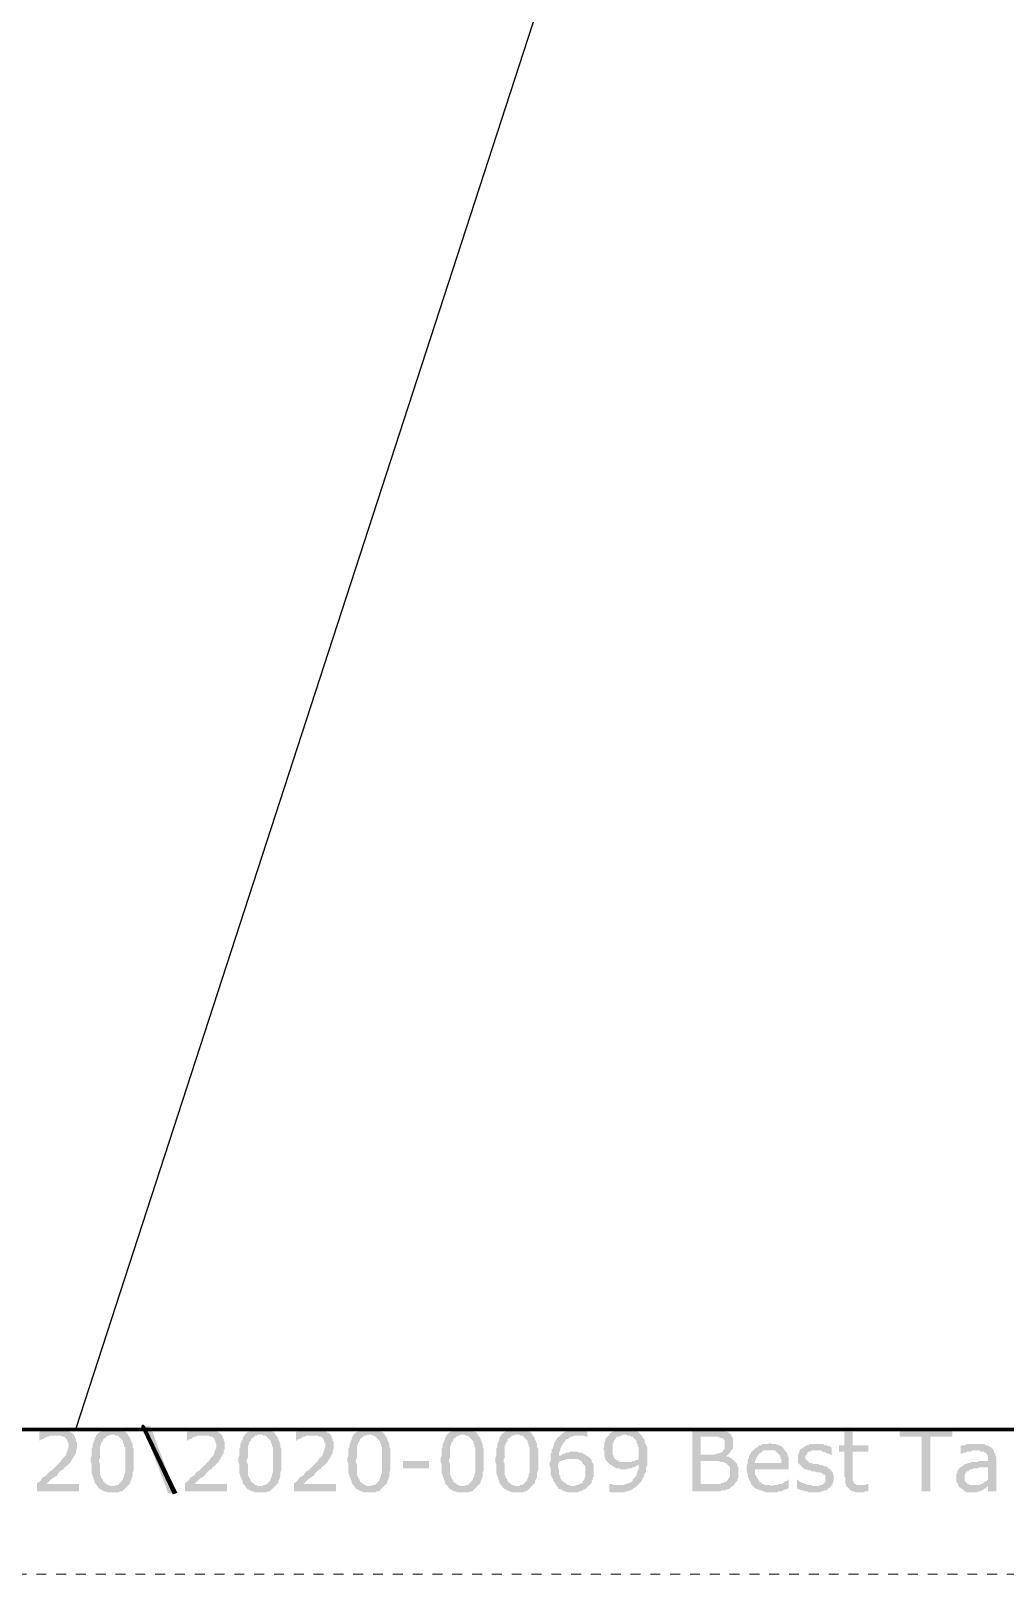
# Model space of a CAD drawing. Header units: metres. Extents: x -47 to 309, y -25 to 105.
# Drawn here: x -34.85 to -25.01, y 0 to 15.58 of the extents above; entities that cross this region are included whole.
import ezdxf

# ---------------------------------------------------------------- set-up
doc = ezdxf.new("R2010")
doc.units = ezdxf.units.M
doc.linetypes.add('AUSGEZOGEN', pattern=[0])
doc.linetypes.add('PUNKT2_S9', pattern=[0.001, 0, -0.001])
doc.layers.add('XR$1$STANDARD_1', color=7, linetype='AUSGEZOGEN', lineweight=25)

msp = doc.modelspace()

# ---------------------------------------------------------------- hatches: boundary and pattern name
at = {"layer": 'XR$1$STANDARD_1', "linetype": 'AUSGEZOGEN', "lineweight": 200, "transparency": 33554687}
h = msp.add_hatch(color=7, dxfattribs=at)
h.set_gradient(color2=(0, 0, 0), one_color=1)
h.paths.add_polyline_path([(-34.4175, 1.4074), (-34.5974, 1.3969), (-34.5445, 1.3969), (-34.5339, 1.3863), (-34.5127, 1.3863), (-34.5021, 1.3757), (-34.4916, 1.3651), (-34.481, 1.3439), (-34.481, 1.3334), (-34.4704, 1.3122), (-34.4704, 1.2804), (-34.481, 1.2593), (-34.481, 1.2487), (-34.4916, 1.2275), (-34.4916, 1.217), (-34.5021, 1.1958), (-34.5127, 1.1852), (-34.5233, 1.1746), (-34.5339, 1.164), (-34.5445, 1.1429), (-34.5551, 1.1323), (-34.5656, 1.1217), (-34.5868, 1.1005), (-34.5974, 1.09), (-34.608, 1.0794), (-34.6186, 1.0688), (-34.6291, 1.0582), (-34.6397, 1.0476), (-34.6609, 1.037), (-34.6715, 1.0265), (-34.6821, 1.0159), (-34.6926, 0.9947), (-34.7032, 0.9947), (-34.7138, 0.9841), (-34.735, 0.9735), (-34.7456, 0.9524), (-34.7561, 0.9418), (-34.7667, 0.9312), (-34.7879, 0.9206), (-34.7879, 0.836), (-34.3646, 0.836), (-34.3646, 0.91), (-34.6926, 0.91), (-34.6821, 0.9206), (-34.6715, 0.9312), (-34.6609, 0.9418), (-34.6503, 0.9524), (-34.6397, 0.963), (-34.6186, 0.9735), (-34.608, 0.9841), (-34.5868, 0.9947), (-34.5762, 1.0159), (-34.5656, 1.0265), (-34.5551, 1.037), (-34.5445, 1.0476), (-34.5233, 1.0582), (-34.5127, 1.0688), (-34.5127, 1.0794), (-34.4916, 1.09), (-34.481, 1.1005), (-34.4704, 1.1111), (-34.4598, 1.1217), (-34.4492, 1.1323), (-34.4386, 1.1535), (-34.4281, 1.164), (-34.4281, 1.1746), (-34.4175, 1.1852), (-34.4069, 1.2064), (-34.3963, 1.217), (-34.3963, 1.2487), (-34.3857, 1.2699), (-34.3857, 1.3334), (-34.3963, 1.3439), (-34.3963, 1.3651), (-34.4069, 1.3757), (-34.4069, 1.3863)], flags=0)
h = msp.add_hatch(color=7, dxfattribs=at)
h.set_gradient(color2=(0, 0, 0), one_color=1)
h.paths.add_polyline_path([(-34.5974, 1.4709), (-34.6715, 1.4709), (-34.6926, 1.4604), (-34.7032, 1.4604), (-34.7244, 1.4498), (-34.7456, 1.4498), (-34.7561, 1.4392), (-34.7667, 1.4392), (-34.7667, 1.3439), (-34.7561, 1.3545), (-34.735, 1.3651), (-34.7244, 1.3651), (-34.7138, 1.3757), (-34.6926, 1.3863), (-34.6821, 1.3863), (-34.6609, 1.3969), (-34.5974, 1.3969), (-34.4175, 1.4074), (-34.4281, 1.418), (-34.4386, 1.4286), (-34.4492, 1.4286), (-34.4598, 1.4392), (-34.4704, 1.4498), (-34.4916, 1.4604), (-34.5021, 1.4604), (-34.5233, 1.4709), (-34.5762, 1.4709)], flags=0)
h = msp.add_hatch(color=7, dxfattribs=at)
h.set_gradient(color2=(0, 0, 0), one_color=1)
h.paths.add_polyline_path([(-34.1847, 1.4074), (-34.1952, 1.3969), (-34.1952, 1.3863), (-34.2058, 1.3757), (-34.2058, 1.3545), (-34.2164, 1.3439), (-34.2164, 1.3334), (-34.227, 1.3122), (-34.227, 1.2804), (-34.2376, 1.2699), (-34.2376, 1.1958), (-34.2482, 1.1746), (-34.2482, 1.1323), (-34.2376, 1.1111), (-34.2376, 1.0159), (-34.227, 0.9947), (-34.227, 0.9841), (-34.2164, 0.963), (-34.2164, 0.9524), (-34.2058, 0.9418), (-34.2058, 0.9206), (-34.1952, 0.91), (-34.1952, 0.8995), (-34.1847, 0.8995), (-34.1741, 0.8783), (-34.1635, 0.8677), (-34.1529, 0.8571), (-34.1423, 0.8571), (-34.1317, 0.8466), (-34.1106, 0.836), (-34.1, 0.836), (-34.0788, 0.8254), (-33.9624, 0.8254), (-33.9518, 0.836), (-33.9307, 0.836), (-33.9201, 0.8466), (-33.9095, 0.8571), (-33.8989, 0.8677), (-33.8883, 0.8783), (-33.8778, 0.8889), (-34.0259, 0.8889), (-34.0471, 0.8889), (-34.0682, 0.8995), (-34.0788, 0.8995), (-34.0894, 0.91), (-34.1, 0.9206), (-34.1212, 0.9312), (-34.1212, 0.9418), (-34.1317, 0.963), (-34.1423, 0.9735), (-34.1423, 0.9841), (-34.1529, 1.0053), (-34.1529, 1.1111), (-34.1635, 1.1323), (-34.1635, 1.1535), (-34.1529, 1.1746), (-34.1529, 1.291), (-34.1423, 1.3122), (-34.1423, 1.3228), (-34.1317, 1.3334), (-34.1212, 1.3545), (-34.1212, 1.3651), (-34.1, 1.3757), (-34.0894, 1.3863), (-34.0788, 1.3969), (-34.0682, 1.3969), (-34.0471, 1.4074), (-34.0259, 1.4074)], flags=0)
h = msp.add_hatch(color=7, dxfattribs=at)
h.set_gradient(color2=(0, 0, 0), one_color=1)
h.paths.add_polyline_path([(-34.0259, 1.4709), (-34.0894, 1.4709), (-34.1106, 1.4604), (-34.1212, 1.4604), (-34.1317, 1.4498), (-34.1423, 1.4392), (-34.1635, 1.4286), (-34.1741, 1.418), (-34.1847, 1.4074), (-34.0259, 1.4074), (-34.0047, 1.4074), (-33.9942, 1.3969), (-33.973, 1.3969), (-33.9624, 1.3863), (-33.9518, 1.3757), (-33.9412, 1.3651), (-33.9307, 1.3545), (-33.9201, 1.3439), (-33.9201, 1.3228), (-33.9095, 1.3122), (-33.9095, 1.291), (-33.8989, 1.2804), (-33.8989, 1.0265), (-33.9095, 1.0053), (-33.9095, 0.9841), (-33.9201, 0.9735), (-33.9201, 0.963), (-33.9307, 0.9418), (-33.9412, 0.9312), (-33.9518, 0.9206), (-33.9624, 0.91), (-33.973, 0.8995), (-33.9942, 0.8995), (-34.0047, 0.8889), (-34.0259, 0.8889), (-33.8778, 0.8889), (-33.8672, 0.8995), (-33.8566, 0.91), (-33.846, 0.9206), (-33.846, 0.9418), (-33.8354, 0.9524), (-33.8354, 0.963), (-33.8248, 0.9841), (-33.8248, 1.0265), (-33.8143, 1.0476), (-33.8143, 1.2699), (-33.8248, 1.2804), (-33.8248, 1.3122), (-33.8354, 1.3334), (-33.8354, 1.3439), (-33.846, 1.3545), (-33.846, 1.3651), (-33.8566, 1.3863), (-33.8672, 1.3969), (-33.8778, 1.418), (-33.8883, 1.4286), (-33.8989, 1.4392), (-33.9095, 1.4392), (-33.9307, 1.4498), (-33.9412, 1.4604), (-33.9518, 1.4604), (-33.973, 1.4709), (-34.0047, 1.4709)], flags=0)
h = msp.add_hatch(color=7, dxfattribs=at)
h.set_gradient(color2=(0, 0, 0), one_color=1)
h.paths.add_polyline_path([(-33.465, 0.8148), (-33.719, 1.4921), (-33.4015, 0.8148)], flags=0)
h = msp.add_hatch(color=7, dxfattribs=at)
h.set_gradient(color2=(0, 0, 0), one_color=1)
h.paths.add_polyline_path([(-33.719, 1.4921), (-33.3909, 0.8148), (-33.6449, 1.4921)], flags=0)
h = msp.add_hatch(color=7, dxfattribs=at)
h.set_gradient(color2=(0, 0, 0), one_color=1)
h.paths.add_polyline_path([(-32.9253, 1.4074), (-33.1052, 1.3969), (-33.0523, 1.3969), (-33.0417, 1.3863), (-33.0205, 1.3863), (-33.01, 1.3757), (-32.9994, 1.3651), (-32.9888, 1.3439), (-32.9888, 1.3334), (-32.9782, 1.3122), (-32.9782, 1.2804), (-32.9888, 1.2593), (-32.9888, 1.2487), (-32.9994, 1.2275), (-32.9994, 1.217), (-33.01, 1.1958), (-33.0205, 1.1852), (-33.0311, 1.1746), (-33.0417, 1.164), (-33.0523, 1.1429), (-33.0629, 1.1323), (-33.0734, 1.1217), (-33.0946, 1.1005), (-33.1052, 1.09), (-33.1158, 1.0794), (-33.1264, 1.0688), (-33.1369, 1.0582), (-33.1475, 1.0476), (-33.1687, 1.037), (-33.1793, 1.0265), (-33.1899, 1.0159), (-33.2004, 0.9947), (-33.211, 0.9947), (-33.2216, 0.9841), (-33.2428, 0.9735), (-33.2534, 0.9524), (-33.2639, 0.9418), (-33.2745, 0.9312), (-33.2957, 0.9206), (-33.2957, 0.836), (-32.8724, 0.836), (-32.8724, 0.91), (-33.2004, 0.91), (-33.1899, 0.9206), (-33.1793, 0.9312), (-33.1687, 0.9418), (-33.1581, 0.9524), (-33.1475, 0.963), (-33.1264, 0.9735), (-33.1158, 0.9841), (-33.0946, 0.9947), (-33.084, 1.0159), (-33.0734, 1.0265), (-33.0629, 1.037), (-33.0523, 1.0476), (-33.0311, 1.0582), (-33.0205, 1.0688), (-33.0205, 1.0794), (-32.9994, 1.09), (-32.9888, 1.1005), (-32.9782, 1.1111), (-32.9676, 1.1217), (-32.957, 1.1323), (-32.9465, 1.1535), (-32.9359, 1.164), (-32.9359, 1.1746), (-32.9253, 1.1852), (-32.9147, 1.2064), (-32.9041, 1.217), (-32.9041, 1.2487), (-32.8935, 1.2699), (-32.8935, 1.3334), (-32.9041, 1.3439), (-32.9041, 1.3651), (-32.9147, 1.3757), (-32.9147, 1.3863)], flags=0)
h = msp.add_hatch(color=7, dxfattribs=at)
h.set_gradient(color2=(0, 0, 0), one_color=1)
h.paths.add_polyline_path([(-33.1052, 1.4709), (-33.1793, 1.4709), (-33.2004, 1.4604), (-33.211, 1.4604), (-33.2322, 1.4498), (-33.2534, 1.4498), (-33.2639, 1.4392), (-33.2745, 1.4392), (-33.2745, 1.3439), (-33.2639, 1.3545), (-33.2428, 1.3651), (-33.2322, 1.3651), (-33.2216, 1.3757), (-33.2004, 1.3863), (-33.1899, 1.3863), (-33.1687, 1.3969), (-33.1052, 1.3969), (-32.9253, 1.4074), (-32.9359, 1.418), (-32.9465, 1.4286), (-32.957, 1.4286), (-32.9676, 1.4392), (-32.9782, 1.4498), (-32.9994, 1.4604), (-33.01, 1.4604), (-33.0311, 1.4709), (-33.084, 1.4709)], flags=0)
h = msp.add_hatch(color=7, dxfattribs=at)
h.set_gradient(color2=(0, 0, 0), one_color=1)
h.paths.add_polyline_path([(-32.6925, 1.4074), (-32.703, 1.3969), (-32.703, 1.3863), (-32.7136, 1.3757), (-32.7136, 1.3545), (-32.7242, 1.3439), (-32.7242, 1.3334), (-32.7348, 1.3122), (-32.7348, 1.2804), (-32.7454, 1.2699), (-32.7454, 1.1958), (-32.756, 1.1746), (-32.756, 1.1323), (-32.7454, 1.1111), (-32.7454, 1.0159), (-32.7348, 0.9947), (-32.7348, 0.9841), (-32.7242, 0.963), (-32.7242, 0.9524), (-32.7136, 0.9418), (-32.7136, 0.9206), (-32.703, 0.91), (-32.703, 0.8995), (-32.6925, 0.8995), (-32.6819, 0.8783), (-32.6713, 0.8677), (-32.6607, 0.8571), (-32.6501, 0.8571), (-32.6395, 0.8466), (-32.6184, 0.836), (-32.6078, 0.836), (-32.5866, 0.8254), (-32.4702, 0.8254), (-32.4596, 0.836), (-32.4385, 0.836), (-32.4279, 0.8466), (-32.4173, 0.8571), (-32.4067, 0.8677), (-32.3961, 0.8783), (-32.3856, 0.8889), (-32.5337, 0.8889), (-32.5549, 0.8889), (-32.5761, 0.8995), (-32.5866, 0.8995), (-32.5972, 0.91), (-32.6078, 0.9206), (-32.629, 0.9312), (-32.629, 0.9418), (-32.6395, 0.963), (-32.6501, 0.9735), (-32.6501, 0.9841), (-32.6607, 1.0053), (-32.6607, 1.1111), (-32.6713, 1.1323), (-32.6713, 1.1535), (-32.6607, 1.1746), (-32.6607, 1.291), (-32.6501, 1.3122), (-32.6501, 1.3228), (-32.6395, 1.3334), (-32.629, 1.3545), (-32.629, 1.3651), (-32.6078, 1.3757), (-32.5972, 1.3863), (-32.5866, 1.3969), (-32.5761, 1.3969), (-32.5549, 1.4074), (-32.5337, 1.4074)], flags=0)
h = msp.add_hatch(color=7, dxfattribs=at)
h.set_gradient(color2=(0, 0, 0), one_color=1)
h.paths.add_polyline_path([(-32.5337, 1.4709), (-32.5972, 1.4709), (-32.6184, 1.4604), (-32.629, 1.4604), (-32.6395, 1.4498), (-32.6501, 1.4392), (-32.6713, 1.4286), (-32.6819, 1.418), (-32.6925, 1.4074), (-32.5337, 1.4074), (-32.5126, 1.4074), (-32.502, 1.3969), (-32.4808, 1.3969), (-32.4702, 1.3863), (-32.4596, 1.3757), (-32.4491, 1.3651), (-32.4385, 1.3545), (-32.4279, 1.3439), (-32.4279, 1.3228), (-32.4173, 1.3122), (-32.4173, 1.291), (-32.4067, 1.2804), (-32.4067, 1.0265), (-32.4173, 1.0053), (-32.4173, 0.9841), (-32.4279, 0.9735), (-32.4279, 0.963), (-32.4385, 0.9418), (-32.4491, 0.9312), (-32.4596, 0.9206), (-32.4702, 0.91), (-32.4808, 0.8995), (-32.502, 0.8995), (-32.5126, 0.8889), (-32.5337, 0.8889), (-32.3856, 0.8889), (-32.375, 0.8995), (-32.3644, 0.91), (-32.3538, 0.9206), (-32.3538, 0.9418), (-32.3432, 0.9524), (-32.3432, 0.963), (-32.3326, 0.9841), (-32.3326, 1.0265), (-32.3221, 1.0476), (-32.3221, 1.2699), (-32.3326, 1.2804), (-32.3326, 1.3122), (-32.3432, 1.3334), (-32.3432, 1.3439), (-32.3538, 1.3545), (-32.3538, 1.3651), (-32.3644, 1.3863), (-32.375, 1.3969), (-32.3856, 1.418), (-32.3961, 1.4286), (-32.4067, 1.4392), (-32.4173, 1.4392), (-32.4385, 1.4498), (-32.4491, 1.4604), (-32.4596, 1.4604), (-32.4808, 1.4709), (-32.5126, 1.4709)], flags=0)
h = msp.add_hatch(color=7, dxfattribs=at)
h.set_gradient(color2=(0, 0, 0), one_color=1)
h.paths.add_polyline_path([(-31.8247, 1.4074), (-32.0046, 1.3969), (-31.9517, 1.3969), (-31.9411, 1.3863), (-31.9199, 1.3863), (-31.9093, 1.3757), (-31.8987, 1.3651), (-31.8882, 1.3439), (-31.8882, 1.3334), (-31.8776, 1.3122), (-31.8776, 1.2804), (-31.8882, 1.2593), (-31.8882, 1.2487), (-31.8987, 1.2275), (-31.8987, 1.217), (-31.9093, 1.1958), (-31.9199, 1.1852), (-31.9305, 1.1746), (-31.9411, 1.164), (-31.9517, 1.1429), (-31.9622, 1.1323), (-31.9728, 1.1217), (-31.994, 1.1005), (-32.0046, 1.09), (-32.0152, 1.0794), (-32.0257, 1.0688), (-32.0363, 1.0582), (-32.0469, 1.0476), (-32.0681, 1.037), (-32.0787, 1.0265), (-32.0892, 1.0159), (-32.0998, 0.9947), (-32.1104, 0.9947), (-32.121, 0.9841), (-32.1422, 0.9735), (-32.1527, 0.9524), (-32.1633, 0.9418), (-32.1739, 0.9312), (-32.1951, 0.9206), (-32.1951, 0.836), (-31.7717, 0.836), (-31.7717, 0.91), (-32.0998, 0.91), (-32.0892, 0.9206), (-32.0787, 0.9312), (-32.0681, 0.9418), (-32.0575, 0.9524), (-32.0469, 0.963), (-32.0257, 0.9735), (-32.0152, 0.9841), (-31.994, 0.9947), (-31.9834, 1.0159), (-31.9728, 1.0265), (-31.9622, 1.037), (-31.9517, 1.0476), (-31.9305, 1.0582), (-31.9199, 1.0688), (-31.9199, 1.0794), (-31.8987, 1.09), (-31.8882, 1.1005), (-31.8776, 1.1111), (-31.867, 1.1217), (-31.8564, 1.1323), (-31.8458, 1.1535), (-31.8352, 1.164), (-31.8352, 1.1746), (-31.8247, 1.1852), (-31.8141, 1.2064), (-31.8035, 1.217), (-31.8035, 1.2487), (-31.7929, 1.2699), (-31.7929, 1.3334), (-31.8035, 1.3439), (-31.8035, 1.3651), (-31.8141, 1.3757), (-31.8141, 1.3863)], flags=0)
h = msp.add_hatch(color=7, dxfattribs=at)
h.set_gradient(color2=(0, 0, 0), one_color=1)
h.paths.add_polyline_path([(-32.0046, 1.4709), (-32.0787, 1.4709), (-32.0998, 1.4604), (-32.1104, 1.4604), (-32.1316, 1.4498), (-32.1527, 1.4498), (-32.1633, 1.4392), (-32.1739, 1.4392), (-32.1739, 1.3439), (-32.1633, 1.3545), (-32.1422, 1.3651), (-32.1316, 1.3651), (-32.121, 1.3757), (-32.0998, 1.3863), (-32.0892, 1.3863), (-32.0681, 1.3969), (-32.0046, 1.3969), (-31.8247, 1.4074), (-31.8352, 1.418), (-31.8458, 1.4286), (-31.8564, 1.4286), (-31.867, 1.4392), (-31.8776, 1.4498), (-31.8987, 1.4604), (-31.9093, 1.4604), (-31.9305, 1.4709), (-31.9834, 1.4709)], flags=0)
h = msp.add_hatch(color=7, dxfattribs=at)
h.set_gradient(color2=(0, 0, 0), one_color=1)
h.paths.add_polyline_path([(-31.5918, 1.4074), (-31.6024, 1.3969), (-31.6024, 1.3863), (-31.613, 1.3757), (-31.613, 1.3545), (-31.6236, 1.3439), (-31.6236, 1.3334), (-31.6342, 1.3122), (-31.6342, 1.2804), (-31.6448, 1.2699), (-31.6448, 1.1958), (-31.6553, 1.1746), (-31.6553, 1.1323), (-31.6448, 1.1111), (-31.6448, 1.0159), (-31.6342, 0.9947), (-31.6342, 0.9841), (-31.6236, 0.963), (-31.6236, 0.9524), (-31.613, 0.9418), (-31.613, 0.9206), (-31.6024, 0.91), (-31.6024, 0.8995), (-31.5918, 0.8995), (-31.5813, 0.8783), (-31.5707, 0.8677), (-31.5601, 0.8571), (-31.5495, 0.8571), (-31.5389, 0.8466), (-31.5178, 0.836), (-31.5072, 0.836), (-31.486, 0.8254), (-31.3696, 0.8254), (-31.359, 0.836), (-31.3379, 0.836), (-31.3273, 0.8466), (-31.3167, 0.8571), (-31.3061, 0.8677), (-31.2955, 0.8783), (-31.2849, 0.8889), (-31.4331, 0.8889), (-31.4543, 0.8889), (-31.4754, 0.8995), (-31.486, 0.8995), (-31.4966, 0.91), (-31.5072, 0.9206), (-31.5283, 0.9312), (-31.5283, 0.9418), (-31.5389, 0.963), (-31.5495, 0.9735), (-31.5495, 0.9841), (-31.5601, 1.0053), (-31.5601, 1.1111), (-31.5707, 1.1323), (-31.5707, 1.1535), (-31.5601, 1.1746), (-31.5601, 1.291), (-31.5495, 1.3122), (-31.5495, 1.3228), (-31.5389, 1.3334), (-31.5283, 1.3545), (-31.5283, 1.3651), (-31.5072, 1.3757), (-31.4966, 1.3863), (-31.486, 1.3969), (-31.4754, 1.3969), (-31.4543, 1.4074), (-31.4331, 1.4074)], flags=0)
h = msp.add_hatch(color=7, dxfattribs=at)
h.set_gradient(color2=(0, 0, 0), one_color=1)
h.paths.add_polyline_path([(-31.4331, 1.4709), (-31.4966, 1.4709), (-31.5178, 1.4604), (-31.5283, 1.4604), (-31.5389, 1.4498), (-31.5495, 1.4392), (-31.5707, 1.4286), (-31.5813, 1.418), (-31.5918, 1.4074), (-31.4331, 1.4074), (-31.4119, 1.4074), (-31.4013, 1.3969), (-31.3802, 1.3969), (-31.3696, 1.3863), (-31.359, 1.3757), (-31.3484, 1.3651), (-31.3379, 1.3545), (-31.3273, 1.3439), (-31.3273, 1.3228), (-31.3167, 1.3122), (-31.3167, 1.291), (-31.3061, 1.2804), (-31.3061, 1.0265), (-31.3167, 1.0053), (-31.3167, 0.9841), (-31.3273, 0.9735), (-31.3273, 0.963), (-31.3379, 0.9418), (-31.3484, 0.9312), (-31.359, 0.9206), (-31.3696, 0.91), (-31.3802, 0.8995), (-31.4013, 0.8995), (-31.4119, 0.8889), (-31.4331, 0.8889), (-31.2849, 0.8889), (-31.2744, 0.8995), (-31.2638, 0.91), (-31.2532, 0.9206), (-31.2532, 0.9418), (-31.2426, 0.9524), (-31.2426, 0.963), (-31.232, 0.9841), (-31.232, 1.0265), (-31.2214, 1.0476), (-31.2214, 1.2699), (-31.232, 1.2804), (-31.232, 1.3122), (-31.2426, 1.3334), (-31.2426, 1.3439), (-31.2532, 1.3545), (-31.2532, 1.3651), (-31.2638, 1.3863), (-31.2744, 1.3969), (-31.2849, 1.418), (-31.2955, 1.4286), (-31.3061, 1.4392), (-31.3167, 1.4392), (-31.3379, 1.4498), (-31.3484, 1.4604), (-31.359, 1.4604), (-31.3802, 1.4709), (-31.4119, 1.4709)], flags=0)
h = msp.add_hatch(color=7, dxfattribs=at)
h.set_gradient(color2=(0, 0, 0), one_color=1)
h.paths.add_polyline_path([(-30.65, 1.4074), (-30.6605, 1.3969), (-30.6605, 1.3863), (-30.6711, 1.3757), (-30.6711, 1.3545), (-30.6817, 1.3439), (-30.6817, 1.3334), (-30.6923, 1.3122), (-30.6923, 1.2804), (-30.7029, 1.2699), (-30.7029, 1.1958), (-30.7135, 1.1746), (-30.7135, 1.1323), (-30.7029, 1.1111), (-30.7029, 1.0159), (-30.6923, 0.9947), (-30.6923, 0.9841), (-30.6817, 0.963), (-30.6817, 0.9524), (-30.6711, 0.9418), (-30.6711, 0.9206), (-30.6605, 0.91), (-30.6605, 0.8995), (-30.65, 0.8995), (-30.6394, 0.8783), (-30.6288, 0.8677), (-30.6182, 0.8571), (-30.6076, 0.8571), (-30.597, 0.8466), (-30.5759, 0.836), (-30.5653, 0.836), (-30.5441, 0.8254), (-30.4277, 0.8254), (-30.4171, 0.836), (-30.396, 0.836), (-30.3854, 0.8466), (-30.3748, 0.8571), (-30.3642, 0.8677), (-30.3536, 0.8783), (-30.3431, 0.8889), (-30.4912, 0.8889), (-30.5124, 0.8889), (-30.5335, 0.8995), (-30.5441, 0.8995), (-30.5547, 0.91), (-30.5653, 0.9206), (-30.5865, 0.9312), (-30.5865, 0.9418), (-30.597, 0.963), (-30.6076, 0.9735), (-30.6076, 0.9841), (-30.6182, 1.0053), (-30.6182, 1.1111), (-30.6288, 1.1323), (-30.6288, 1.1535), (-30.6182, 1.1746), (-30.6182, 1.291), (-30.6076, 1.3122), (-30.6076, 1.3228), (-30.597, 1.3334), (-30.5865, 1.3545), (-30.5865, 1.3651), (-30.5653, 1.3757), (-30.5547, 1.3863), (-30.5441, 1.3969), (-30.5335, 1.3969), (-30.5124, 1.4074), (-30.4912, 1.4074)], flags=0)
h = msp.add_hatch(color=7, dxfattribs=at)
h.set_gradient(color2=(0, 0, 0), one_color=1)
h.paths.add_polyline_path([(-30.4912, 1.4709), (-30.5547, 1.4709), (-30.5759, 1.4604), (-30.5865, 1.4604), (-30.597, 1.4498), (-30.6076, 1.4392), (-30.6288, 1.4286), (-30.6394, 1.418), (-30.65, 1.4074), (-30.4912, 1.4074), (-30.4701, 1.4074), (-30.4595, 1.3969), (-30.4383, 1.3969), (-30.4277, 1.3863), (-30.4171, 1.3757), (-30.4066, 1.3651), (-30.396, 1.3545), (-30.3854, 1.3439), (-30.3854, 1.3228), (-30.3748, 1.3122), (-30.3748, 1.291), (-30.3642, 1.2804), (-30.3642, 1.0265), (-30.3748, 1.0053), (-30.3748, 0.9841), (-30.3854, 0.9735), (-30.3854, 0.963), (-30.396, 0.9418), (-30.4066, 0.9312), (-30.4171, 0.9206), (-30.4277, 0.91), (-30.4383, 0.8995), (-30.4595, 0.8995), (-30.4701, 0.8889), (-30.4912, 0.8889), (-30.3431, 0.8889), (-30.3325, 0.8995), (-30.3219, 0.91), (-30.3113, 0.9206), (-30.3113, 0.9418), (-30.3007, 0.9524), (-30.3007, 0.963), (-30.2901, 0.9841), (-30.2901, 1.0265), (-30.2796, 1.0476), (-30.2796, 1.2699), (-30.2901, 1.2804), (-30.2901, 1.3122), (-30.3007, 1.3334), (-30.3007, 1.3439), (-30.3113, 1.3545), (-30.3113, 1.3651), (-30.3219, 1.3863), (-30.3325, 1.3969), (-30.3431, 1.418), (-30.3536, 1.4286), (-30.3642, 1.4392), (-30.3748, 1.4392), (-30.396, 1.4498), (-30.4066, 1.4604), (-30.4171, 1.4604), (-30.4383, 1.4709), (-30.4701, 1.4709)], flags=0)
h = msp.add_hatch(color=7, dxfattribs=at)
h.set_gradient(color2=(0, 0, 0), one_color=1)
h.paths.add_polyline_path([(-30.0996, 1.4074), (-30.1102, 1.3969), (-30.1102, 1.3863), (-30.1208, 1.3757), (-30.1208, 1.3545), (-30.1314, 1.3439), (-30.1314, 1.3334), (-30.142, 1.3122), (-30.142, 1.2804), (-30.1526, 1.2699), (-30.1526, 1.1958), (-30.1631, 1.1746), (-30.1631, 1.1323), (-30.1526, 1.1111), (-30.1526, 1.0159), (-30.142, 0.9947), (-30.142, 0.9841), (-30.1314, 0.963), (-30.1314, 0.9524), (-30.1208, 0.9418), (-30.1208, 0.9206), (-30.1102, 0.91), (-30.1102, 0.8995), (-30.0996, 0.8995), (-30.0891, 0.8783), (-30.0785, 0.8677), (-30.0679, 0.8571), (-30.0573, 0.8571), (-30.0467, 0.8466), (-30.0256, 0.836), (-30.015, 0.836), (-29.9938, 0.8254), (-29.8774, 0.8254), (-29.8668, 0.836), (-29.8457, 0.836), (-29.8351, 0.8466), (-29.8245, 0.8571), (-29.8139, 0.8677), (-29.8033, 0.8783), (-29.7927, 0.8889), (-29.9409, 0.8889), (-29.9621, 0.8889), (-29.9832, 0.8995), (-29.9938, 0.8995), (-30.0044, 0.91), (-30.015, 0.9206), (-30.0362, 0.9312), (-30.0362, 0.9418), (-30.0467, 0.963), (-30.0573, 0.9735), (-30.0573, 0.9841), (-30.0679, 1.0053), (-30.0679, 1.1111), (-30.0785, 1.1323), (-30.0785, 1.1535), (-30.0679, 1.1746), (-30.0679, 1.291), (-30.0573, 1.3122), (-30.0573, 1.3228), (-30.0467, 1.3334), (-30.0362, 1.3545), (-30.0362, 1.3651), (-30.015, 1.3757), (-30.0044, 1.3863), (-29.9938, 1.3969), (-29.9832, 1.3969), (-29.9621, 1.4074), (-29.9409, 1.4074)], flags=0)
h = msp.add_hatch(color=7, dxfattribs=at)
h.set_gradient(color2=(0, 0, 0), one_color=1)
h.paths.add_polyline_path([(-29.9409, 1.4709), (-30.0044, 1.4709), (-30.0256, 1.4604), (-30.0362, 1.4604), (-30.0467, 1.4498), (-30.0573, 1.4392), (-30.0785, 1.4286), (-30.0891, 1.418), (-30.0996, 1.4074), (-29.9409, 1.4074), (-29.9197, 1.4074), (-29.9092, 1.3969), (-29.888, 1.3969), (-29.8774, 1.3863), (-29.8668, 1.3757), (-29.8562, 1.3651), (-29.8457, 1.3545), (-29.8351, 1.3439), (-29.8351, 1.3228), (-29.8245, 1.3122), (-29.8245, 1.291), (-29.8139, 1.2804), (-29.8139, 1.0265), (-29.8245, 1.0053), (-29.8245, 0.9841), (-29.8351, 0.9735), (-29.8351, 0.963), (-29.8457, 0.9418), (-29.8562, 0.9312), (-29.8668, 0.9206), (-29.8774, 0.91), (-29.888, 0.8995), (-29.9092, 0.8995), (-29.9197, 0.8889), (-29.9409, 0.8889), (-29.7927, 0.8889), (-29.7822, 0.8995), (-29.7716, 0.91), (-29.761, 0.9206), (-29.761, 0.9418), (-29.7504, 0.9524), (-29.7504, 0.963), (-29.7398, 0.9841), (-29.7398, 1.0265), (-29.7292, 1.0476), (-29.7292, 1.2699), (-29.7398, 1.2804), (-29.7398, 1.3122), (-29.7504, 1.3334), (-29.7504, 1.3439), (-29.761, 1.3545), (-29.761, 1.3651), (-29.7716, 1.3863), (-29.7822, 1.3969), (-29.7927, 1.418), (-29.8033, 1.4286), (-29.8139, 1.4392), (-29.8245, 1.4392), (-29.8457, 1.4498), (-29.8562, 1.4604), (-29.8668, 1.4604), (-29.888, 1.4709), (-29.9197, 1.4709)], flags=0)
h = msp.add_hatch(color=7, dxfattribs=at)
h.set_gradient(color2=(0, 0, 0), one_color=1)
h.paths.add_polyline_path([(-29.4964, 1.4074), (-29.507, 1.3969), (-29.5176, 1.3863), (-29.5388, 1.3757), (-29.5388, 1.3651), (-29.5493, 1.3545), (-29.5599, 1.3334), (-29.5705, 1.3228), (-29.5705, 1.3016), (-29.5811, 1.291), (-29.5811, 1.2699), (-29.5917, 1.2593), (-29.5917, 1.2275), (-29.6023, 1.217), (-29.6023, 1.1429), (-29.6128, 1.1323), (-29.6128, 1.09), (-29.6023, 1.0688), (-29.6023, 1.0053), (-29.5917, 0.9841), (-29.5917, 0.9735), (-29.5811, 0.963), (-29.5811, 0.9524), (-29.5705, 0.9312), (-29.5599, 0.9206), (-29.5493, 0.8995), (-29.5388, 0.8889), (-29.38, 0.8889), (-29.4012, 0.8889), (-29.4118, 0.8995), (-29.4329, 0.8995), (-29.4435, 0.91), (-29.4541, 0.9206), (-29.4753, 0.9312), (-29.4858, 0.9418), (-29.4964, 0.9524), (-29.507, 0.9735), (-29.507, 0.9947), (-29.5176, 1.0053), (-29.5176, 1.0476), (-29.5282, 1.0688), (-29.5282, 1.1111), (-29.5176, 1.1323), (-29.507, 1.1429), (-29.4858, 1.1429), (-29.4753, 1.1535), (-29.4541, 1.1535), (-29.4435, 1.164), (-29.3906, 1.164), (-29.2107, 1.1746), (-29.2213, 1.1852), (-29.5176, 1.1958), (-29.5176, 1.2275), (-29.507, 1.2487), (-29.507, 1.2593), (-29.4964, 1.2804), (-29.4964, 1.291), (-29.4858, 1.3016), (-29.4753, 1.3228), (-29.4647, 1.3334), (-29.4541, 1.3439), (-29.4541, 1.3545), (-29.4435, 1.3651), (-29.4329, 1.3651), (-29.4118, 1.3757), (-29.4012, 1.3863), (-29.38, 1.3863), (-29.3694, 1.3969), (-29.3165, 1.3969)], flags=0)
h = msp.add_hatch(color=7, dxfattribs=at)
h.set_gradient(color2=(0, 0, 0), one_color=1)
h.paths.add_polyline_path([(-29.3059, 1.4709), (-29.38, 1.4709), (-29.3906, 1.4604), (-29.4118, 1.4604), (-29.4223, 1.4498), (-29.4435, 1.4498), (-29.4541, 1.4392), (-29.4753, 1.4286), (-29.4858, 1.418), (-29.4964, 1.4074), (-29.3165, 1.3969), (-29.2636, 1.3969), (-29.2424, 1.3863), (-29.2318, 1.3863), (-29.2318, 1.4604), (-29.2424, 1.4709), (-29.2636, 1.4709), (-29.2848, 1.4709)], flags=0)
h = msp.add_hatch(color=7, dxfattribs=at)
h.set_gradient(color2=(0, 0, 0), one_color=1)
h.paths.add_polyline_path([(-28.8509, 1.4709), (-28.9038, 1.4709), (-28.9249, 1.4604), (-28.9355, 1.4604), (-28.9461, 1.4498), (-28.9673, 1.4392), (-28.9779, 1.4392), (-28.9884, 1.4286), (-29.0096, 1.418), (-29.0096, 1.4074), (-29.0202, 1.3969), (-29.0308, 1.3863), (-29.0414, 1.3757), (-29.0519, 1.3545), (-29.0519, 1.3439), (-29.0625, 1.3228), (-29.0625, 1.2804), (-29.0731, 1.2593), (-29.0625, 1.2487), (-29.0625, 1.1958), (-29.0519, 1.1746), (-29.0519, 1.164), (-29.0414, 1.1429), (-29.0308, 1.1323), (-29.0202, 1.1217), (-28.8403, 1.1323), (-28.9038, 1.1323), (-28.9144, 1.1429), (-28.9355, 1.1535), (-28.9567, 1.164), (-28.9673, 1.1852), (-28.9673, 1.1958), (-28.9779, 1.2064), (-28.9779, 1.3122), (-28.9673, 1.3334), (-28.9673, 1.3439), (-28.9567, 1.3545), (-28.9461, 1.3651), (-28.9461, 1.3757), (-28.9355, 1.3863), (-28.9144, 1.3863), (-28.9038, 1.3969), (-28.8932, 1.3969), (-28.872, 1.4074), (-28.6921, 1.4074), (-28.7027, 1.418), (-28.7133, 1.4286), (-28.7239, 1.4392), (-28.7345, 1.4498), (-28.7556, 1.4498), (-28.7662, 1.4604), (-28.7874, 1.4604), (-28.7979, 1.4709), (-28.8297, 1.4709)], flags=0)
h = msp.add_hatch(color=7, dxfattribs=at)
h.set_gradient(color2=(0, 0, 0), one_color=1)
h.paths.add_polyline_path([(-28.6921, 1.4074), (-28.8509, 1.4074), (-28.8403, 1.4074), (-28.8191, 1.3969), (-28.7979, 1.3969), (-28.7874, 1.3863), (-28.7768, 1.3863), (-28.7556, 1.3651), (-28.745, 1.3545), (-28.7345, 1.3439), (-28.7345, 1.3228), (-28.7239, 1.3122), (-28.7239, 1.291), (-28.7133, 1.2804), (-28.7133, 1.164), (-28.7239, 1.1535), (-28.745, 1.1535), (-28.7556, 1.1429), (-28.7768, 1.1429), (-28.7874, 1.1323), (-28.8403, 1.1323), (-29.0202, 1.1217), (-29.0096, 1.1111), (-28.7133, 1.1005), (-28.7133, 1.0688), (-28.7239, 1.0476), (-28.7239, 1.037), (-28.7345, 1.0159), (-28.7345, 1.0053), (-28.745, 0.9841), (-28.7556, 0.9735), (-28.7662, 0.963), (-28.7768, 0.9524), (-28.7768, 0.9418), (-28.7874, 0.9312), (-28.8085, 0.9206), (-28.8191, 0.9206), (-28.8297, 0.91), (-28.8509, 0.91), (-28.8614, 0.8995), (-28.9144, 0.8995), (-28.7345, 0.8889), (-28.7239, 0.8995), (-28.7133, 0.91), (-28.7027, 0.9206), (-28.6921, 0.9312), (-28.6815, 0.9418), (-28.6815, 0.9524), (-28.671, 0.9735), (-28.6604, 0.9841), (-28.6604, 1.0053), (-28.6498, 1.0159), (-28.6392, 1.037), (-28.6392, 1.0794), (-28.6286, 1.1005), (-28.6286, 1.2804), (-28.6392, 1.3016), (-28.6392, 1.3122), (-28.6498, 1.3228), (-28.6498, 1.3439), (-28.6604, 1.3651), (-28.671, 1.3757), (-28.6815, 1.3969)], flags=0)
h = msp.add_hatch(color=7, dxfattribs=at)
h.set_gradient(color2=(0, 0, 0), one_color=1)
h.paths.add_polyline_path([(-27.9936, 1.4604), (-28.1736, 1.4604), (-28.1736, 0.836), (-27.9513, 0.836), (-27.8878, 0.836), (-27.8772, 0.8466), (-27.8455, 0.8466), (-27.8243, 0.8571), (-27.8137, 0.8571), (-27.7926, 0.8677), (-27.782, 0.8783), (-27.7714, 0.8889), (-27.7608, 0.8889), (-27.7502, 0.8995), (-28.0889, 0.91), (-28.0889, 1.1429), (-27.7502, 1.1429), (-27.7608, 1.1535), (-27.7714, 1.164), (-27.7926, 1.1746), (-27.8032, 1.1852), (-27.8243, 1.1852), (-27.8349, 1.1958), (-27.8243, 1.1958), (-28.0889, 1.2064), (-28.0889, 1.3863), (-27.9936, 1.3863), (-27.782, 1.4074), (-27.7926, 1.418), (-27.8032, 1.4286), (-27.8243, 1.4392), (-27.8349, 1.4392), (-27.8561, 1.4498), (-27.8667, 1.4498), (-27.8878, 1.4604), (-27.9725, 1.4604)], flags=0)
h = msp.add_hatch(color=7, dxfattribs=at)
h.set_gradient(color2=(0, 0, 0), one_color=1)
h.paths.add_polyline_path([(-27.782, 1.4074), (-27.9936, 1.3863), (-27.909, 1.3863), (-27.8878, 1.3757), (-27.8772, 1.3757), (-27.8561, 1.3651), (-27.8455, 1.3439), (-27.8455, 1.2593), (-27.8561, 1.2593), (-27.8667, 1.2381), (-27.8772, 1.2275), (-27.8878, 1.2275), (-27.909, 1.217), (-27.9301, 1.217), (-27.9407, 1.2064), (-28.0889, 1.2064), (-27.8243, 1.1958), (-27.8137, 1.2064), (-27.8032, 1.217), (-27.7926, 1.2275), (-27.782, 1.2487), (-27.7714, 1.2593), (-27.7608, 1.2699), (-27.7608, 1.3757), (-27.7714, 1.3863)], flags=0)
h = msp.add_hatch(color=7, dxfattribs=at)
h.set_gradient(color2=(0, 0, 0), one_color=1)
h.paths.add_polyline_path([(-26.5544, 1.4392), (-26.639, 1.4392), (-26.639, 1.3016), (-26.6919, 1.3016), (-26.6919, 1.2381), (-26.639, 1.2381), (-26.639, 0.9841), (-26.6284, 0.9735), (-26.6284, 0.9206), (-26.6179, 0.8995), (-26.6179, 0.8889), (-26.4697, 0.8995), (-26.512, 0.8995), (-26.5226, 0.91), (-26.5332, 0.91), (-26.5438, 0.9312), (-26.5544, 0.9524), (-26.5544, 1.2381), (-26.3956, 1.2381), (-26.3956, 1.3016), (-26.5544, 1.3016)], flags=0)
h = msp.add_hatch(color=7, dxfattribs=at)
h.set_gradient(color2=(0, 0, 0), one_color=1)
h.paths.add_polyline_path([(-25.549, 1.4604), (-26.0781, 1.4604), (-26.0781, 1.3863), (-25.8559, 1.3863), (-25.8559, 0.836), (-25.7712, 0.836), (-25.7712, 1.3863), (-25.549, 1.3863)], flags=0)
h = msp.add_hatch(color=7, dxfattribs=at)
h.set_gradient(color2=(0, 0, 0), one_color=1)
h.paths.add_polyline_path([(-27.5492, 1.2593), (-27.5597, 1.2487), (-27.5703, 1.2381), (-27.5809, 1.2275), (-27.5809, 1.217), (-27.5915, 1.2064), (-27.6021, 1.1852), (-27.6021, 1.1746), (-27.6127, 1.1535), (-27.6127, 1.1217), (-27.6232, 1.1005), (-27.6232, 1.037), (-27.6127, 1.0159), (-27.6127, 0.9841), (-27.6021, 0.963), (-27.6021, 0.9524), (-27.5915, 0.9418), (-27.5809, 0.9206), (-27.5809, 0.91), (-27.5703, 0.8995), (-27.5597, 0.8889), (-27.3693, 0.8889), (-27.3904, 0.8995), (-27.4433, 0.8995), (-27.4539, 0.91), (-27.4645, 0.91), (-27.4751, 0.9206), (-27.4962, 0.9312), (-27.4962, 0.9418), (-27.5068, 0.9524), (-27.5174, 0.9735), (-27.528, 0.9841), (-27.528, 0.9947), (-27.5386, 1.0053), (-27.5386, 1.0582), (-27.1999, 1.0582), (-27.1999, 1.1111), (-27.5386, 1.1217), (-27.5386, 1.1429), (-27.528, 1.164), (-27.528, 1.1746), (-27.5174, 1.1852), (-27.5068, 1.2064), (-27.4962, 1.217), (-27.4751, 1.2275), (-27.4645, 1.2381), (-27.4539, 1.2487), (-27.401, 1.2487)], flags=0)
h = msp.add_hatch(color=7, dxfattribs=at)
h.set_gradient(color2=(0, 0, 0), one_color=1)
h.paths.add_polyline_path([(-27.3904, 1.3228), (-27.4116, 1.3122), (-27.4645, 1.3122), (-27.4751, 1.3016), (-27.4962, 1.3016), (-27.5068, 1.291), (-27.5174, 1.2804), (-27.5386, 1.2699), (-27.5492, 1.2593), (-27.401, 1.2487), (-27.3375, 1.2487), (-27.3269, 1.2381), (-27.3163, 1.2275), (-27.3058, 1.217), (-27.2952, 1.2064), (-27.2846, 1.1958), (-27.2846, 1.1746), (-27.274, 1.164), (-27.274, 1.1217), (-27.5386, 1.1217), (-27.1999, 1.1111), (-27.1999, 1.1746), (-27.2105, 1.1958), (-27.2105, 1.2064), (-27.2211, 1.2275), (-27.2317, 1.2381), (-27.2423, 1.2487), (-27.2423, 1.2593), (-27.2528, 1.2699), (-27.2634, 1.2804), (-27.274, 1.291), (-27.2952, 1.3016), (-27.3058, 1.3016), (-27.3269, 1.3122), (-27.3693, 1.3122)], flags=0)
h = msp.add_hatch(color=7, dxfattribs=at)
h.set_gradient(color2=(0, 0, 0), one_color=1)
h.paths.add_polyline_path([(-27.0835, 1.2593), (-27.0941, 1.2381), (-27.0941, 1.2275), (-27.1047, 1.2064), (-27.1047, 1.1217), (-27.0941, 1.1111), (-27.0835, 1.1005), (-27.0729, 1.09), (-27.0623, 1.0794), (-27.0518, 1.0688), (-27.0306, 1.0582), (-27.02, 1.0582), (-26.9989, 1.0476), (-26.9777, 1.0476), (-26.9671, 1.037), (-26.9354, 1.037), (-26.9142, 1.0265), (-26.8824, 1.0265), (-26.8613, 1.0159), (-26.8507, 1.0053), (-26.8401, 1.0053), (-26.8295, 0.9947), (-26.8295, 0.9312), (-26.8401, 0.9206), (-26.8507, 0.91), (-26.8719, 0.8995), (-26.8824, 0.8995), (-26.893, 0.8889), (-26.9354, 0.8889), (-26.7766, 0.8783), (-26.766, 0.8995), (-26.7554, 0.91), (-26.7554, 0.9206), (-26.7449, 0.9418), (-26.7449, 0.9947), (-26.7554, 1.0159), (-26.7554, 1.0265), (-26.766, 1.037), (-26.7766, 1.0582), (-26.7872, 1.0582), (-26.7978, 1.0688), (-26.8084, 1.0794), (-26.8189, 1.09), (-26.8401, 1.09), (-26.8613, 1.1005), (-26.8824, 1.1005), (-26.9036, 1.1111), (-26.9565, 1.1111), (-26.9671, 1.1217), (-26.9883, 1.1217), (-26.9989, 1.1323), (-27.0094, 1.1429), (-27.02, 1.1535), (-27.0306, 1.164), (-27.0306, 1.1958), (-27.02, 1.2064), (-27.0094, 1.2275), (-26.9989, 1.2381), (-26.9777, 1.2381), (-26.9671, 1.2487), (-26.9248, 1.2487)], flags=0)
h = msp.add_hatch(color=7, dxfattribs=at)
h.set_gradient(color2=(0, 0, 0), one_color=1)
h.paths.add_polyline_path([(-26.9248, 1.3122), (-26.9883, 1.3122), (-26.9989, 1.3016), (-27.02, 1.3016), (-27.0306, 1.291), (-27.0518, 1.2804), (-27.0623, 1.2699), (-27.0835, 1.2593), (-26.9248, 1.2487), (-26.8719, 1.2487), (-26.8613, 1.2381), (-26.8401, 1.2381), (-26.8295, 1.2275), (-26.8084, 1.217), (-26.7978, 1.217), (-26.7766, 1.2064), (-26.766, 1.1958), (-26.766, 1.2804), (-26.7872, 1.291), (-26.7978, 1.291), (-26.8189, 1.3016), (-26.8401, 1.3016), (-26.8507, 1.3122), (-26.9036, 1.3122)], flags=0)
h = msp.add_hatch(color=7, dxfattribs=at)
h.set_gradient(color2=(0, 0, 0), one_color=1)
h.paths.add_polyline_path([(-25.1363, 1.2593), (-25.3162, 1.2487), (-25.2738, 1.2487), (-25.2633, 1.2381), (-25.2315, 1.2381), (-25.2209, 1.2275), (-25.1998, 1.217), (-25.1998, 1.2064), (-25.1892, 1.1958), (-25.1892, 1.1429), (-25.2844, 1.1429), (-25.295, 1.1323), (-25.3162, 1.1323), (-25.3585, 1.1323), (-25.3691, 1.1217), (-25.3902, 1.1217), (-25.4008, 1.1111), (-25.422, 1.1111), (-25.4326, 1.1005), (-25.4432, 1.09), (-25.4643, 1.0794), (-25.1892, 1.0794), (-25.1892, 0.9524), (-25.1998, 0.9418), (-25.2209, 0.9312), (-25.2315, 0.9206), (-25.2527, 0.91), (-25.2633, 0.91), (-25.2738, 0.8995), (-25.3267, 0.8995), (-25.4855, 0.8889), (-25.1892, 0.8889), (-25.1892, 0.836), (-25.1045, 0.836), (-25.1045, 1.1852), (-25.1151, 1.1958), (-25.1151, 1.217), (-25.1257, 1.2275), (-25.1257, 1.2381)], flags=0)
h = msp.add_hatch(color=7, dxfattribs=at)
h.set_gradient(color2=(0, 0, 0), one_color=1)
h.paths.add_polyline_path([(-25.3162, 1.3122), (-25.4008, 1.3122), (-25.422, 1.3016), (-25.4537, 1.3016), (-25.4643, 1.291), (-25.4643, 1.217), (-25.4432, 1.217), (-25.4326, 1.2275), (-25.4114, 1.2275), (-25.4008, 1.2381), (-25.3797, 1.2381), (-25.3585, 1.2381), (-25.3479, 1.2487), (-25.3162, 1.2487), (-25.1363, 1.2593), (-25.1468, 1.2699), (-25.1574, 1.2804), (-25.1786, 1.291), (-25.1892, 1.3016), (-25.2103, 1.3016), (-25.2209, 1.3122), (-25.295, 1.3122)], flags=0)
h = msp.add_hatch(color=7, dxfattribs=at)
h.set_gradient(color2=(0, 0, 0), one_color=1)
h.paths.add_polyline_path([(-31.0944, 1.0688), (-30.8299, 1.0688), (-30.8299, 1.1429), (-31.0944, 1.1429)], flags=0)
h = msp.add_hatch(color=7, dxfattribs=at)
h.set_gradient(color2=(0, 0, 0), one_color=1)
h.paths.add_polyline_path([(-29.2107, 1.1746), (-29.3906, 1.164), (-29.3271, 1.164), (-29.3165, 1.1535), (-29.2953, 1.1429), (-29.2848, 1.1323), (-29.2742, 1.1111), (-29.2636, 1.1005), (-29.253, 1.09), (-29.253, 0.9841), (-29.2636, 0.963), (-29.2636, 0.9524), (-29.2742, 0.9418), (-29.2848, 0.9312), (-29.2848, 0.9206), (-29.3059, 0.91), (-29.3165, 0.91), (-29.3271, 0.8995), (-29.3483, 0.8995), (-29.3588, 0.8889), (-29.5388, 0.8889), (-29.5282, 0.8783), (-29.5282, 0.8677), (-29.507, 0.8571), (-29.4964, 0.8571), (-29.4858, 0.8466), (-29.4647, 0.836), (-29.4541, 0.836), (-29.4329, 0.8254), (-29.38, 0.8254), (-29.3271, 0.8254), (-29.3165, 0.836), (-29.2953, 0.836), (-29.2848, 0.8466), (-29.2636, 0.8571), (-29.253, 0.8571), (-29.2424, 0.8677), (-29.2318, 0.8783), (-29.2213, 0.8889), (-29.2107, 0.8995), (-29.2001, 0.91), (-29.1895, 0.9206), (-29.1895, 0.9418), (-29.1789, 0.9524), (-29.1789, 0.9735), (-29.1684, 0.9841), (-29.1684, 1.1005), (-29.1789, 1.1217), (-29.1895, 1.1323), (-29.1895, 1.1535), (-29.2001, 1.164)], flags=0)
h = msp.add_hatch(color=7, dxfattribs=at)
h.set_gradient(color2=(0, 0, 0), one_color=1)
h.paths.add_polyline_path([(-29.3694, 1.2381), (-29.4012, 1.2381), (-29.4223, 1.2275), (-29.4541, 1.2275), (-29.4541, 1.217), (-29.4753, 1.217), (-29.4858, 1.2064), (-29.507, 1.1958), (-29.5176, 1.1958), (-29.2213, 1.1852), (-29.2424, 1.1958), (-29.253, 1.2064), (-29.2742, 1.217), (-29.2848, 1.2275), (-29.3059, 1.2275), (-29.3165, 1.2275), (-29.3377, 1.2381), (-29.3588, 1.2381)], flags=0)
h = msp.add_hatch(color=7, dxfattribs=at)
h.set_gradient(color2=(0, 0, 0), one_color=1)
h.paths.add_polyline_path([(-29.0096, 1.1111), (-28.9884, 1.1005), (-28.9779, 1.09), (-28.9567, 1.0794), (-28.9461, 1.0688), (-28.9144, 1.0688), (-28.8932, 1.0582), (-28.8403, 1.0582), (-28.8191, 1.0688), (-28.7874, 1.0688), (-28.7768, 1.0794), (-28.7556, 1.0794), (-28.745, 1.09), (-28.7239, 1.1005), (-28.7133, 1.1005)], flags=0)
h = msp.add_hatch(color=7, dxfattribs=at)
h.set_gradient(color2=(0, 0, 0), one_color=1)
h.paths.add_polyline_path([(-27.7502, 1.1429), (-27.9619, 1.1429), (-27.909, 1.1429), (-27.8878, 1.1323), (-27.8561, 1.1323), (-27.8455, 1.1217), (-27.8349, 1.1217), (-27.8243, 1.1111), (-27.8137, 1.1005), (-27.8032, 1.09), (-27.7926, 1.0794), (-27.7926, 0.9841), (-27.8032, 0.9735), (-27.8137, 0.9524), (-27.8243, 0.9418), (-27.8349, 0.9312), (-27.8455, 0.9312), (-27.8561, 0.9206), (-27.8772, 0.9206), (-27.8878, 0.91), (-28.0889, 0.91), (-27.7502, 0.8995), (-27.7397, 0.9206), (-27.7291, 0.9312), (-27.7185, 0.9418), (-27.7185, 0.963), (-27.7079, 0.9735), (-27.7079, 1.0794), (-27.7185, 1.09), (-27.7185, 1.1111), (-27.7291, 1.1217), (-27.7397, 1.1323)], flags=0)
h = msp.add_hatch(color=7, dxfattribs=at)
h.set_gradient(color2=(0, 0, 0), one_color=1)
h.paths.add_polyline_path([(-27.1999, 0.9524), (-27.2105, 0.9524), (-27.2105, 0.9418), (-27.2317, 0.9418), (-27.2423, 0.9312), (-27.2528, 0.9206), (-27.274, 0.91), (-27.2952, 0.91), (-27.3058, 0.8995), (-27.3587, 0.8995), (-27.3693, 0.8889), (-27.5597, 0.8889), (-27.5492, 0.8783), (-27.5386, 0.8677), (-27.5174, 0.8571), (-27.5068, 0.8571), (-27.4962, 0.8466), (-27.4751, 0.8466), (-27.4645, 0.836), (-27.4433, 0.836), (-27.4328, 0.8254), (-27.3693, 0.8254), (-27.3163, 0.8254), (-27.3058, 0.836), (-27.2846, 0.836), (-27.274, 0.836), (-27.2528, 0.8466), (-27.2317, 0.8571), (-27.2211, 0.8571), (-27.1999, 0.8677)], flags=0)
h = msp.add_hatch(color=7, dxfattribs=at)
h.set_gradient(color2=(0, 0, 0), one_color=1)
h.paths.add_polyline_path([(-27.1047, 0.9524), (-27.1153, 0.9524), (-27.1153, 0.8677), (-27.1047, 0.8571), (-27.0941, 0.8571), (-27.0729, 0.8466), (-27.0518, 0.8466), (-27.0412, 0.836), (-27.0094, 0.836), (-26.9989, 0.8254), (-26.9459, 0.8254), (-26.8824, 0.8254), (-26.8719, 0.836), (-26.8507, 0.836), (-26.8401, 0.8466), (-26.8189, 0.8466), (-26.8084, 0.8571), (-26.7978, 0.8677), (-26.7766, 0.8783), (-26.9354, 0.8889), (-26.9565, 0.8889), (-26.9777, 0.8995), (-27.0094, 0.8995), (-27.02, 0.91), (-27.0306, 0.91), (-27.0518, 0.9206), (-27.0623, 0.9206), (-27.0835, 0.9312), (-27.0941, 0.9418)], flags=0)
h = msp.add_hatch(color=7, dxfattribs=at)
h.set_gradient(color2=(0, 0, 0), one_color=1)
h.paths.add_polyline_path([(-25.4643, 1.0794), (-25.4749, 1.0688), (-25.4855, 1.0582), (-25.4961, 1.037), (-25.4961, 1.0265), (-25.5067, 1.0053), (-25.5067, 0.9312), (-25.4961, 0.9206), (-25.4855, 0.8995), (-25.4855, 0.8889), (-25.3267, 0.8995), (-25.3691, 0.8995), (-25.3902, 0.91), (-25.4008, 0.9206), (-25.4114, 0.9312), (-25.422, 0.9418), (-25.422, 1.0053), (-25.4114, 1.0265), (-25.4008, 1.037), (-25.3902, 1.037), (-25.3797, 1.0476), (-25.3691, 1.0582), (-25.3479, 1.0582), (-25.3373, 1.0688), (-25.295, 1.0688), (-25.2738, 1.0794), (-25.1892, 1.0794)], flags=0)
h = msp.add_hatch(color=7, dxfattribs=at)
h.set_gradient(color2=(0, 0, 0), one_color=1)
h.paths.add_polyline_path([(-28.999, 0.91), (-29.0096, 0.91), (-29.0096, 0.836), (-28.9884, 0.8254), (-28.8614, 0.8254), (-28.8403, 0.836), (-28.8297, 0.836), (-28.8085, 0.8466), (-28.7979, 0.8466), (-28.7768, 0.8571), (-28.7662, 0.8677), (-28.745, 0.8783), (-28.7345, 0.8889), (-28.9144, 0.8995), (-28.9673, 0.8995), (-28.9884, 0.91)], flags=0)
h = msp.add_hatch(color=7, dxfattribs=at)
h.set_gradient(color2=(0, 0, 0), one_color=1)
h.paths.add_polyline_path([(-26.3956, 0.91), (-26.4062, 0.91), (-26.4274, 0.8995), (-26.4697, 0.8995), (-26.6179, 0.8889), (-26.6073, 0.8783), (-26.5967, 0.8677), (-26.5861, 0.8571), (-26.5755, 0.8466), (-26.5544, 0.836), (-26.5438, 0.836), (-26.5226, 0.8254), (-26.438, 0.8254), (-26.4274, 0.836), (-26.3956, 0.836)], flags=0)
h = msp.add_hatch(color=7, dxfattribs=at)
h.set_gradient(color2=(0, 0, 0), one_color=1)
h.paths.add_polyline_path([(-25.4855, 0.8889), (-25.4749, 0.8783), (-25.4643, 0.8677), (-25.4432, 0.8571), (-25.4326, 0.8466), (-25.422, 0.836), (-25.4008, 0.8254), (-25.295, 0.8254), (-25.2844, 0.836), (-25.2633, 0.836), (-25.2527, 0.8466), (-25.2421, 0.8466), (-25.2315, 0.8571), (-25.2103, 0.8677), (-25.1998, 0.8783), (-25.1892, 0.8889)], flags=0)

# ---------------------------------------------------------------- linework, layer by layer
at = {"layer": 'XR$1$STANDARD_1', "color": 7, "linetype": 'AUSGEZOGEN', "lineweight": -3, "transparency": 33554687}
msp.add_line((-25.0622, 30.1718), (-34.3963, 1.4709), dxfattribs=at)
at = {"layer": 'XR$1$STANDARD_1', "color": 7, "linetype": 'PUNKT2_S9', "lineweight": 13, "transparency": 33554687}
msp.add_lwpolyline([(-44.5559, 105.0398), (29.7039, 105.0398), (29.7039, 0), (-44.5559, 0), (-44.5559, 105.0398)], close=True, dxfattribs=at)
at = {"layer": 'XR$1$STANDARD_1', "color": 7, "linetype": 'AUSGEZOGEN', "lineweight": 200, "transparency": 33554687}
msp.add_lwpolyline([(-43.1801, 94.0821), (5.5754, 94.0821), (5.5754, 102.8342), (27.2069, 102.8342), (27.2069, 1.4604), (-43.1801, 1.4604), (-43.1801, 94.0821)], close=True, dxfattribs=at)
msp.add_lwpolyline([(-33.4015, 0.8148), (-33.719, 1.4921), (-33.3909, 0.8148)], dxfattribs=at)

doc.saveas('drawing.dxf')
